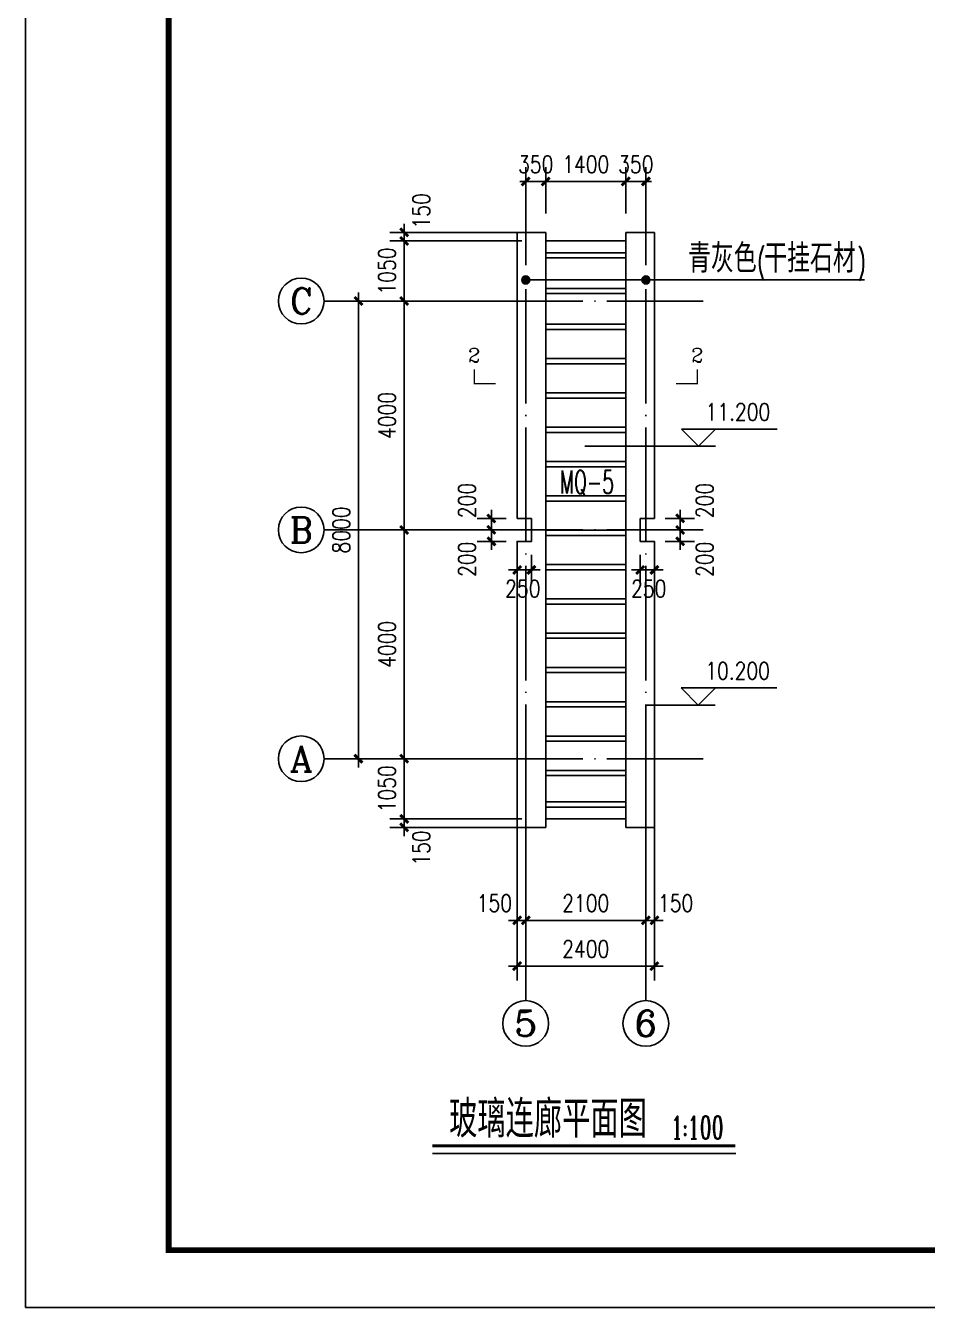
# Model space of a CAD drawing. Extents: x 535358 to 858566, y -185481 to -98609.
# Drawn here: x 649372 to 665134, y -162258 to -139856 of the extents above; entities that cross this region are included whole.
import ezdxf
from ezdxf.enums import TextEntityAlignment as Align

# ---------------------------------------------------------------- set-up
doc = ezdxf.new("R2010")
doc.units = 0
doc.header["$LTSCALE"] = 1000
doc.header["$MEASUREMENT"] = 0
doc.linetypes.add('DOTE', pattern=[2.42, 2, -0.2, 0.02, -0.2])
doc.layers.get('0').update_dxf_attribs({"linetype": 'CONTINUOUS'})
doc.layers.get('DEFPOINTS').update_dxf_attribs({"linetype": 'CONTINUOUS'})
for name, color, linetype in [('AXIS', 3, 'CONTINUOUS'), ('AXIS_TEXT', 3, 'CONTINUOUS'), ('DOTE', 1, 'DOTE'), ('LEVL', 3, 'CONTINUOUS'), ('PUB_DIM', 3, 'CONTINUOUS'), ('PUB_SYMB', 3, 'CONTINUOUS'), ('PUB_SYMB_TEXT', 7, 'CONTINUOUS'), ('PUB_TEXT', 7, 'CONTINUOUS'), ('PUB_TITLE', 4, 'CONTINUOUS'), ('WALL', 151, 'CONTINUOUS'), ('WINDOW', 2, 'CONTINUOUS')]:
    doc.layers.add(name, color=color, linetype=linetype)
doc.styles.add('_COMPLEX', font='COMPLEX', dxfattribs={"width": 0.6125})
doc.styles.add('_HZTXT', font='txt.shx', dxfattribs={"width": 0.8, "bigfont": 'HZTXT.shx'})
doc.styles.add('_OCHINESE', font='simplex.shx', dxfattribs={"bigfont": 'OCHINESE.shx'})
doc.styles.add('_txt', font='txt.shx', dxfattribs={"width": 0.6})
doc.styles.add('COMP', font='COMPLEX.shx', dxfattribs={"bigfont": 'hztxt'})
doc.styles.add('COMPLEX', font='COMPLEX.shx')
doc.styles.add('dim_font', font='SIMPLEX.shx', dxfattribs={"width": 0.8})
doc.dimstyles.new('DIMN', dxfattribs={"dimtxt": 300, "dimasz": 100, "dimexe": 250, "dimexo": 300, "dimgap": 0, "dimtad": 0, "dimdec": 0, "dimzin": 0, "dimdsep": 46, "dimtxsty": 'dim_font', "dimblk": 'ARCHTICK', "dimcen": 0.09, "dimdle": 150, "dimclrt": 7, "dimazin": 0, "dimtfac": 1, "dimtdec": 0, "dimtix": 1, "dimtmove": 2, "dimatfit": 3, "dimldrblk": 'ARCHTICK', "dimfxl": 1, "dimtvp": 1, "dimtolj": 1, "dimtzin": 0, "dimarcsym": 0})

# ---------------------------------------------------------------- blocks, each defined once
blk = doc.blocks.new('_archtick')
at = {"const_width": 0.5}
blk.add_lwpolyline([(-0.7, -0.7), (0.7, 0.7)], dxfattribs=at)
blk = doc.blocks.new('*D931')
at = {"layer": 'AXIS', "color": 0, "lineweight": -2, "transparency": 16777216}
for p, q in [((658113, -154188), (658113, -155744)), ((660213, -154188), (660213, -155744)), ((660363, -155494), (657963, -155494))]:
    blk.add_line(p, q, dxfattribs=at)
at = {"layer": 'DEFPOINTS', "color": 0, "transparency": 16777216}
for p in [(658113, -153888), (660213, -153888), (658113, -155494)]:
    blk.add_point(p, dxfattribs=at)
at = {"layer": 'AXIS', "color": 0, "lineweight": -2, "transparency": 16777216, "xscale": 100, "yscale": 100, "zscale": 100, "rotation": 180}
blk.add_blockref('_archtick', (658113, -155494), dxfattribs=at)
at = {"layer": 'AXIS', "color": 0, "lineweight": -2, "transparency": 16777216, "xscale": 100, "yscale": 100, "zscale": 100}
blk.add_blockref('_archtick', (660213, -155494), dxfattribs=at)
at = {"layer": 'AXIS', "color": 7, "transparency": 16777216, "insert": (659163, -155194), "char_height": 300, "attachment_point": 5, "style": 'dim_font'}
blk.add_mtext('\\A1;2100', dxfattribs=at)
blk = doc.blocks.new('_axiso')
blk.add_circle((0, 0), 0.5)
at = {"layer": 'AXIS_TEXT', "style": 'COMPLEX', "width": 1.041667}
blk.add_attdef('A', text='', height=0.56, dxfattribs=at).set_placement((-0.25, -0.28), (0.25, -0.28), align=Align.FIT)
blk = doc.blocks.new('*D932')
at = {"layer": 'DEFPOINTS', "color": 0, "transparency": 16777216}
for p in [(658463, -142580), (658113, -143442), (658463, -143442)]:
    blk.add_point(p, dxfattribs=at)
at = {"layer": 'PUB_DIM', "color": 0, "lineweight": -2, "transparency": 16777216}
for p, q in [((658113, -143142), (658113, -142330)), ((658463, -143142), (658463, -142330)), ((658113, -142580), (658013, -142580)), ((658113, -142580), (658463, -142580)), ((658463, -142580), (658563, -142580))]:
    blk.add_line(p, q, dxfattribs=at)
at = {"layer": 'PUB_DIM', "color": 0, "lineweight": -2, "transparency": 16777216, "xscale": 100, "yscale": 100, "zscale": 100}
blk.add_blockref('_archtick', (658113, -142580), dxfattribs=at)
at = {"layer": 'PUB_DIM', "color": 0, "lineweight": -2, "transparency": 16777216, "xscale": 100, "yscale": 100, "zscale": 100, "rotation": 180}
blk.add_blockref('_archtick', (658463, -142580), dxfattribs=at)
at = {"layer": 'PUB_DIM', "color": 7, "transparency": 16777216, "insert": (658288, -142280), "char_height": 300, "attachment_point": 5, "style": 'dim_font'}
blk.add_mtext('\\A1;350', dxfattribs=at)
blk = doc.blocks.new('*D933')
at = {"layer": 'DEFPOINTS', "color": 0, "transparency": 16777216}
for p in [(659863, -142580), (658463, -143442), (659863, -143442)]:
    blk.add_point(p, dxfattribs=at)
at = {"layer": 'PUB_DIM', "color": 0, "lineweight": -2, "transparency": 16777216}
for p, q in [((658463, -143142), (658463, -142330)), ((659863, -143142), (659863, -142330)), ((658313, -142580), (660013, -142580))]:
    blk.add_line(p, q, dxfattribs=at)
at = {"layer": 'PUB_DIM', "color": 0, "lineweight": -2, "transparency": 16777216, "xscale": 100, "yscale": 100, "zscale": 100, "rotation": 180}
blk.add_blockref('_archtick', (658463, -142580), dxfattribs=at)
at = {"layer": 'PUB_DIM', "color": 0, "lineweight": -2, "transparency": 16777216, "xscale": 100, "yscale": 100, "zscale": 100}
blk.add_blockref('_archtick', (659863, -142580), dxfattribs=at)
at = {"layer": 'PUB_DIM', "color": 7, "transparency": 16777216, "insert": (659163, -142280), "char_height": 300, "attachment_point": 5, "style": 'dim_font'}
blk.add_mtext('\\A1;1400', dxfattribs=at)
blk = doc.blocks.new('*D934')
at = {"layer": 'DEFPOINTS', "color": 0, "transparency": 16777216}
for p in [(660213, -142580), (659863, -143442), (660213, -143442)]:
    blk.add_point(p, dxfattribs=at)
at = {"layer": 'PUB_DIM', "color": 0, "lineweight": -2, "transparency": 16777216}
for p, q in [((659863, -143142), (659863, -142330)), ((660213, -143142), (660213, -142330)), ((659863, -142580), (659763, -142580)), ((659863, -142580), (660213, -142580)), ((660213, -142580), (660313, -142580))]:
    blk.add_line(p, q, dxfattribs=at)
at = {"layer": 'PUB_DIM', "color": 0, "lineweight": -2, "transparency": 16777216, "xscale": 100, "yscale": 100, "zscale": 100}
blk.add_blockref('_archtick', (659863, -142580), dxfattribs=at)
at = {"layer": 'PUB_DIM', "color": 0, "lineweight": -2, "transparency": 16777216, "xscale": 100, "yscale": 100, "zscale": 100, "rotation": 180}
blk.add_blockref('_archtick', (660213, -142580), dxfattribs=at)
at = {"layer": 'PUB_DIM', "color": 7, "transparency": 16777216, "insert": (660038, -142280), "char_height": 300, "attachment_point": 5, "style": 'dim_font'}
blk.add_mtext('\\A1;350', dxfattribs=at)
blk = doc.blocks.new('*D935')
at = {"layer": 'DEFPOINTS', "color": 0, "transparency": 16777216}
for p in [(657513, -148470), (658074, -148470), (658074, -148670)]:
    blk.add_point(p, dxfattribs=at)
at = {"layer": 'PUB_DIM', "color": 0, "lineweight": -2, "transparency": 16777216}
for p, q in [((657774, -148470), (657263, -148470)), ((657513, -148820), (657513, -148320)), ((657774, -148670), (657263, -148670))]:
    blk.add_line(p, q, dxfattribs=at)
at = {"layer": 'PUB_DIM', "color": 0, "lineweight": -2, "transparency": 16777216, "xscale": 100, "yscale": 100, "zscale": 100}
for p, rotation in [((657513, -148470), 90), ((657513, -148670), 270)]:
    blk.add_blockref('_archtick', p, dxfattribs=dict(at, rotation=rotation))
at = {"layer": 'PUB_DIM', "color": 7, "transparency": 16777216, "insert": (657086, -148157), "char_height": 300, "attachment_point": 5, "rotation": 90, "style": 'dim_font'}
blk.add_mtext('\\A1;200', dxfattribs=at)
blk = doc.blocks.new('*D936')
at = {"layer": 'DEFPOINTS', "color": 0, "transparency": 16777216}
for p in [(658074, -148670), (657513, -148870), (658074, -148870)]:
    blk.add_point(p, dxfattribs=at)
at = {"layer": 'PUB_DIM', "color": 0, "lineweight": -2, "transparency": 16777216}
for p, q in [((657513, -148520), (657513, -149020)), ((657774, -148670), (657263, -148670)), ((657774, -148870), (657263, -148870))]:
    blk.add_line(p, q, dxfattribs=at)
at = {"layer": 'PUB_DIM', "color": 0, "lineweight": -2, "transparency": 16777216, "xscale": 100, "yscale": 100, "zscale": 100}
for p, rotation in [((657513, -148670), 90), ((657513, -148870), 270)]:
    blk.add_blockref('_archtick', p, dxfattribs=dict(at, rotation=rotation))
at = {"layer": 'PUB_DIM', "color": 7, "transparency": 16777216, "insert": (657086, -149183), "char_height": 300, "attachment_point": 5, "rotation": 90, "style": 'dim_font'}
blk.add_mtext('\\A1;200', dxfattribs=at)
blk = doc.blocks.new('*D937')
at = {"layer": 'DEFPOINTS', "color": 0, "transparency": 16777216}
for p in [(660252, -148470), (660813, -148470), (660252, -148670)]:
    blk.add_point(p, dxfattribs=at)
at = {"layer": 'PUB_DIM', "color": 0, "lineweight": -2, "transparency": 16777216}
for p, q in [((660552, -148470), (661063, -148470)), ((660813, -148820), (660813, -148320)), ((660552, -148670), (661063, -148670))]:
    blk.add_line(p, q, dxfattribs=at)
at = {"layer": 'PUB_DIM', "color": 0, "lineweight": -2, "transparency": 16777216, "xscale": 100, "yscale": 100, "zscale": 100}
for p, rotation in [((660813, -148470), 90), ((660813, -148670), 270)]:
    blk.add_blockref('_archtick', p, dxfattribs=dict(at, rotation=rotation))
at = {"layer": 'PUB_DIM', "color": 7, "transparency": 16777216, "insert": (661241, -148157), "char_height": 300, "attachment_point": 5, "rotation": 90, "style": 'dim_font'}
blk.add_mtext('\\A1;200', dxfattribs=at)
blk = doc.blocks.new('*D938')
at = {"layer": 'DEFPOINTS', "color": 0, "transparency": 16777216}
for p in [(660113, -148807), (660363, -148807), (660113, -149369)]:
    blk.add_point(p, dxfattribs=at)
at = {"layer": 'PUB_DIM', "color": 0, "lineweight": -2, "transparency": 16777216}
for p, q in [((660113, -149107), (660113, -149619)), ((660363, -149107), (660363, -149619)), ((660513, -149369), (659963, -149369))]:
    blk.add_line(p, q, dxfattribs=at)
at = {"layer": 'PUB_DIM', "color": 0, "lineweight": -2, "transparency": 16777216, "xscale": 100, "yscale": 100, "zscale": 100, "rotation": 180}
blk.add_blockref('_archtick', (660113, -149369), dxfattribs=at)
at = {"layer": 'PUB_DIM', "color": 0, "lineweight": -2, "transparency": 16777216, "xscale": 100, "yscale": 100, "zscale": 100}
blk.add_blockref('_archtick', (660363, -149369), dxfattribs=at)
at = {"layer": 'PUB_DIM', "color": 7, "transparency": 16777216, "insert": (660264, -149696), "char_height": 300, "attachment_point": 5, "style": 'dim_font'}
blk.add_mtext('\\A1;250', dxfattribs=at)
blk = doc.blocks.new('*D939')
at = {"layer": 'DEFPOINTS', "color": 0, "transparency": 16777216}
for p in [(657963, -148807), (658213, -148807), (658213, -149369)]:
    blk.add_point(p, dxfattribs=at)
at = {"layer": 'PUB_DIM', "color": 0, "lineweight": -2, "transparency": 16777216}
for p, q in [((657963, -149107), (657963, -149619)), ((658213, -149107), (658213, -149619)), ((657813, -149369), (658363, -149369))]:
    blk.add_line(p, q, dxfattribs=at)
at = {"layer": 'PUB_DIM', "color": 0, "lineweight": -2, "transparency": 16777216, "xscale": 100, "yscale": 100, "zscale": 100, "rotation": 180}
blk.add_blockref('_archtick', (657963, -149369), dxfattribs=at)
at = {"layer": 'PUB_DIM', "color": 0, "lineweight": -2, "transparency": 16777216, "xscale": 100, "yscale": 100, "zscale": 100}
blk.add_blockref('_archtick', (658213, -149369), dxfattribs=at)
at = {"layer": 'PUB_DIM', "color": 7, "transparency": 16777216, "insert": (658062, -149696), "char_height": 300, "attachment_point": 5, "style": 'dim_font'}
blk.add_mtext('\\A1;250', dxfattribs=at)
blk = doc.blocks.new('*D940')
at = {"layer": 'DEFPOINTS', "color": 0, "transparency": 16777216}
for p in [(660252, -148670), (660252, -148870), (660813, -148870)]:
    blk.add_point(p, dxfattribs=at)
at = {"layer": 'PUB_DIM', "color": 0, "lineweight": -2, "transparency": 16777216}
for p, q in [((660813, -148520), (660813, -149020)), ((660552, -148670), (661063, -148670)), ((660552, -148870), (661063, -148870))]:
    blk.add_line(p, q, dxfattribs=at)
at = {"layer": 'PUB_DIM', "color": 0, "lineweight": -2, "transparency": 16777216, "xscale": 100, "yscale": 100, "zscale": 100}
for p, rotation in [((660813, -148670), 90), ((660813, -148870), 270)]:
    blk.add_blockref('_archtick', p, dxfattribs=dict(at, rotation=rotation))
at = {"layer": 'PUB_DIM', "color": 7, "transparency": 16777216, "insert": (661241, -149183), "char_height": 300, "attachment_point": 5, "rotation": 90, "style": 'dim_font'}
blk.add_mtext('\\A1;200', dxfattribs=at)
blk = doc.blocks.new('*D941')
at = {"layer": 'AXIS', "color": 0, "lineweight": -2, "transparency": 16777216}
for p, q in [((660213, -154188), (660213, -155744)), ((660363, -154188), (660363, -155744)), ((660513, -155494), (660063, -155494))]:
    blk.add_line(p, q, dxfattribs=at)
at = {"layer": 'DEFPOINTS', "color": 0, "transparency": 16777216}
for p in [(660213, -153888), (660363, -153888), (660213, -155494)]:
    blk.add_point(p, dxfattribs=at)
at = {"layer": 'AXIS', "color": 0, "lineweight": -2, "transparency": 16777216, "xscale": 100, "yscale": 100, "zscale": 100, "rotation": 180}
blk.add_blockref('_archtick', (660213, -155494), dxfattribs=at)
at = {"layer": 'AXIS', "color": 0, "lineweight": -2, "transparency": 16777216, "xscale": 100, "yscale": 100, "zscale": 100}
blk.add_blockref('_archtick', (660363, -155494), dxfattribs=at)
at = {"layer": 'AXIS', "color": 7, "transparency": 16777216, "insert": (660734, -155194), "char_height": 300, "attachment_point": 5, "style": 'dim_font'}
blk.add_mtext('\\A1;150', dxfattribs=at)
blk = doc.blocks.new('*D942')
at = {"layer": 'AXIS', "color": 0, "lineweight": -2, "transparency": 16777216}
for p, q in [((657963, -154188), (657963, -155744)), ((658113, -154188), (658113, -155744)), ((657813, -155494), (658263, -155494))]:
    blk.add_line(p, q, dxfattribs=at)
at = {"layer": 'DEFPOINTS', "color": 0, "transparency": 16777216}
for p in [(657963, -153888), (658113, -153888), (658113, -155494)]:
    blk.add_point(p, dxfattribs=at)
at = {"layer": 'AXIS', "color": 0, "lineweight": -2, "transparency": 16777216, "xscale": 100, "yscale": 100, "zscale": 100, "rotation": 180}
blk.add_blockref('_archtick', (657963, -155494), dxfattribs=at)
at = {"layer": 'AXIS', "color": 0, "lineweight": -2, "transparency": 16777216, "xscale": 100, "yscale": 100, "zscale": 100}
blk.add_blockref('_archtick', (658113, -155494), dxfattribs=at)
at = {"layer": 'AXIS', "color": 7, "transparency": 16777216, "insert": (657566, -155194), "char_height": 300, "attachment_point": 5, "style": 'dim_font'}
blk.add_mtext('\\A1;150', dxfattribs=at)
blk = doc.blocks.new('*D943')
at = {"layer": 'AXIS', "color": 0, "lineweight": -2, "transparency": 16777216}
for p, q in [((657963, -153194), (657963, -156544)), ((660363, -153194), (660363, -156544)), ((660513, -156294), (657813, -156294))]:
    blk.add_line(p, q, dxfattribs=at)
at = {"layer": 'DEFPOINTS', "color": 0, "transparency": 16777216}
for p in [(657963, -152894), (660363, -152894), (657963, -156294)]:
    blk.add_point(p, dxfattribs=at)
at = {"layer": 'AXIS', "color": 0, "lineweight": -2, "transparency": 16777216, "xscale": 100, "yscale": 100, "zscale": 100, "rotation": 180}
blk.add_blockref('_archtick', (657963, -156294), dxfattribs=at)
at = {"layer": 'AXIS', "color": 0, "lineweight": -2, "transparency": 16777216, "xscale": 100, "yscale": 100, "zscale": 100}
blk.add_blockref('_archtick', (660363, -156294), dxfattribs=at)
at = {"layer": 'AXIS', "color": 7, "transparency": 16777216, "insert": (659163, -155994), "char_height": 300, "attachment_point": 5, "style": 'dim_font'}
blk.add_mtext('\\A1;2400', dxfattribs=at)
blk = doc.blocks.new('*D944')
at = {"layer": 'AXIS', "color": 0, "lineweight": -2, "transparency": 16777216}
for p, q in [((658044, -144670), (655739, -144670)), ((655989, -144520), (655989, -148820)), ((658044, -148670), (655739, -148670))]:
    blk.add_line(p, q, dxfattribs=at)
at = {"layer": 'DEFPOINTS', "color": 0, "transparency": 16777216}
for p in [(658344, -144670), (655989, -148670), (658344, -148670)]:
    blk.add_point(p, dxfattribs=at)
at = {"layer": 'AXIS', "color": 0, "lineweight": -2, "transparency": 16777216, "xscale": 100, "yscale": 100, "zscale": 100}
for p, rotation in [((655989, -144670), 90), ((655989, -148670), 270)]:
    blk.add_blockref('_archtick', p, dxfattribs=dict(at, rotation=rotation))
at = {"layer": 'AXIS', "color": 7, "transparency": 16777216, "insert": (655689, -146670), "char_height": 300, "attachment_point": 5, "rotation": 90, "style": 'dim_font'}
blk.add_mtext('\\A1;4000', dxfattribs=at)
blk = doc.blocks.new('*D945')
at = {"layer": 'AXIS', "color": 0, "lineweight": -2, "transparency": 16777216}
for p, q in [((655989, -148520), (655989, -152820)), ((658044, -148670), (655739, -148670)), ((658044, -152670), (655739, -152670))]:
    blk.add_line(p, q, dxfattribs=at)
at = {"layer": 'DEFPOINTS', "color": 0, "transparency": 16777216}
for p in [(658344, -148670), (655989, -152670), (658344, -152670)]:
    blk.add_point(p, dxfattribs=at)
at = {"layer": 'AXIS', "color": 0, "lineweight": -2, "transparency": 16777216, "xscale": 100, "yscale": 100, "zscale": 100}
for p, rotation in [((655989, -148670), 90), ((655989, -152670), 270)]:
    blk.add_blockref('_archtick', p, dxfattribs=dict(at, rotation=rotation))
at = {"layer": 'AXIS', "color": 7, "transparency": 16777216, "insert": (655689, -150670), "char_height": 300, "attachment_point": 5, "rotation": 90, "style": 'dim_font'}
blk.add_mtext('\\A1;4000', dxfattribs=at)
blk = doc.blocks.new('*D946')
at = {"layer": 'AXIS', "color": 0, "lineweight": -2, "transparency": 16777216}
for p, q in [((658044, -144670), (654939, -144670)), ((655189, -144520), (655189, -152820)), ((658044, -152670), (654939, -152670))]:
    blk.add_line(p, q, dxfattribs=at)
at = {"layer": 'DEFPOINTS', "color": 0, "transparency": 16777216}
for p in [(658344, -144670), (655189, -152670), (658344, -152670)]:
    blk.add_point(p, dxfattribs=at)
at = {"layer": 'AXIS', "color": 0, "lineweight": -2, "transparency": 16777216, "xscale": 100, "yscale": 100, "zscale": 100}
for p, rotation in [((655189, -144670), 90), ((655189, -152670), 270)]:
    blk.add_blockref('_archtick', p, dxfattribs=dict(at, rotation=rotation))
at = {"layer": 'AXIS', "color": 7, "transparency": 16777216, "insert": (654889, -148670), "char_height": 300, "attachment_point": 5, "rotation": 90, "style": 'dim_font'}
blk.add_mtext('\\A1;8000', dxfattribs=at)
blk = doc.blocks.new('*D947')
at = {"layer": 'AXIS', "color": 0, "lineweight": -2, "transparency": 16777216}
for p, q in [((655989, -152520), (655989, -153870)), ((658044, -152670), (655739, -152670)), ((658044, -153720), (655739, -153720))]:
    blk.add_line(p, q, dxfattribs=at)
at = {"layer": 'DEFPOINTS', "color": 0, "transparency": 16777216}
for p in [(658344, -152670), (655989, -153720), (658344, -153720)]:
    blk.add_point(p, dxfattribs=at)
at = {"layer": 'AXIS', "color": 0, "lineweight": -2, "transparency": 16777216, "xscale": 100, "yscale": 100, "zscale": 100}
for p, rotation in [((655989, -152670), 90), ((655989, -153720), 270)]:
    blk.add_blockref('_archtick', p, dxfattribs=dict(at, rotation=rotation))
at = {"layer": 'AXIS', "color": 7, "transparency": 16777216, "insert": (655689, -153195), "char_height": 300, "attachment_point": 5, "rotation": 90, "style": 'dim_font'}
blk.add_mtext('\\A1;1050', dxfattribs=at)
blk = doc.blocks.new('*D948')
at = {"layer": 'AXIS', "color": 0, "lineweight": -2, "transparency": 16777216}
for p, q in [((655989, -143470), (655989, -144820)), ((658044, -143620), (655739, -143620)), ((658044, -144670), (655739, -144670))]:
    blk.add_line(p, q, dxfattribs=at)
at = {"layer": 'DEFPOINTS', "color": 0, "transparency": 16777216}
for p in [(658344, -143620), (655989, -144670), (658344, -144670)]:
    blk.add_point(p, dxfattribs=at)
at = {"layer": 'AXIS', "color": 0, "lineweight": -2, "transparency": 16777216, "xscale": 100, "yscale": 100, "zscale": 100}
for p, rotation in [((655989, -143620), 90), ((655989, -144670), 270)]:
    blk.add_blockref('_archtick', p, dxfattribs=dict(at, rotation=rotation))
at = {"layer": 'AXIS', "color": 7, "transparency": 16777216, "insert": (655689, -144145), "char_height": 300, "attachment_point": 5, "rotation": 90, "style": 'dim_font'}
blk.add_mtext('\\A1;1050', dxfattribs=at)
blk = doc.blocks.new('*D949')
at = {"layer": 'AXIS', "color": 0, "lineweight": -2, "transparency": 16777216}
for p, q in [((655989, -153570), (655989, -154020)), ((658044, -153720), (655739, -153720)), ((658044, -153870), (655739, -153870))]:
    blk.add_line(p, q, dxfattribs=at)
at = {"layer": 'DEFPOINTS', "color": 0, "transparency": 16777216}
for p in [(655989, -153870), (658344, -153720), (658344, -153870)]:
    blk.add_point(p, dxfattribs=at)
at = {"layer": 'AXIS', "color": 0, "lineweight": -2, "transparency": 16777216, "xscale": 100, "yscale": 100, "zscale": 100}
for p, rotation in [((655989, -153720), 90), ((655989, -153870), 270)]:
    blk.add_blockref('_archtick', p, dxfattribs=dict(at, rotation=rotation))
at = {"layer": 'AXIS', "color": 7, "transparency": 16777216, "insert": (656289, -154231), "char_height": 300, "attachment_point": 5, "rotation": 90, "style": 'dim_font'}
blk.add_mtext('\\A1;150', dxfattribs=at)
blk = doc.blocks.new('*D950')
at = {"layer": 'AXIS', "color": 0, "lineweight": -2, "transparency": 16777216}
for p, q in [((655989, -143320), (655989, -143770)), ((658044, -143470), (655739, -143470)), ((658044, -143620), (655739, -143620))]:
    blk.add_line(p, q, dxfattribs=at)
at = {"layer": 'DEFPOINTS', "color": 0, "transparency": 16777216}
for p in [(658344, -143470), (655989, -143620), (658344, -143620)]:
    blk.add_point(p, dxfattribs=at)
at = {"layer": 'AXIS', "color": 0, "lineweight": -2, "transparency": 16777216, "xscale": 100, "yscale": 100, "zscale": 100}
for p, rotation in [((655989, -143470), 90), ((655989, -143620), 270)]:
    blk.add_blockref('_archtick', p, dxfattribs=dict(at, rotation=rotation))
at = {"layer": 'AXIS', "color": 7, "transparency": 16777216, "insert": (656289, -143094), "char_height": 300, "attachment_point": 5, "rotation": 90, "style": 'dim_font'}
blk.add_mtext('\\A1;150', dxfattribs=at)
blk = doc.blocks.new('_section')
at = {"const_width": 0.1}
blk.add_lwpolyline([(1, 0), (0, 0), (0, 1.5)], dxfattribs=at)
at = {"layer": 'PUB_SYMB_TEXT', "style": 'COMP'}
blk.add_attdef('A', text='', height=1, dxfattribs=at).set_placement((2, 0), align=Align.MIDDLE)

msp = doc.modelspace()

# ---------------------------------------------------------------- hatches: boundary and pattern name
h = msp.add_hatch(color=3)
h.paths.add_polyline_path([(658113.1, -144231.8, 0.4142136), (658043.1, -144301.8, 0.4142136), (658113.1, -144371.8)])
h.paths.add_polyline_path([(658113.1, -144231.8), (658113.1, -144301.8), (658183.1, -144301.8, 0.4142136)])
h.paths.add_polyline_path([(658183.1, -144301.8), (658113.1, -144301.8), (658113.1, -144371.8, 0.4142136)])
h = msp.add_hatch(color=3)
h.paths.add_polyline_path([(658113.1, -144231.8, -0.4142136), (658183.1, -144301.8, -0.4142136), (658113.1, -144371.8)])
h.paths.add_polyline_path([(658113.1, -144231.8), (658113.1, -144301.8), (658043.1, -144301.8, -0.4142136)])
h.paths.add_polyline_path([(658043.1, -144301.8), (658113.1, -144301.8), (658113.1, -144371.8, -0.4142136)])
h = msp.add_hatch(color=3)
h.paths.add_polyline_path([(660213.1, -144231.8, 0.4142136), (660143.1, -144301.8, 0.4142136), (660213.1, -144371.8)])
h.paths.add_polyline_path([(660213.1, -144231.8), (660213.1, -144301.8), (660283.1, -144301.8, 0.4142136)])
h.paths.add_polyline_path([(660283.1, -144301.8), (660213.1, -144301.8), (660213.1, -144371.8, 0.4142136)])
h = msp.add_hatch(color=3)
h.paths.add_polyline_path([(660213.1, -144231.8, -0.4142136), (660283.1, -144301.8, -0.4142136), (660213.1, -144371.8)])
h.paths.add_polyline_path([(660213.1, -144231.8), (660213.1, -144301.8), (660143.1, -144301.8, -0.4142136)])
h.paths.add_polyline_path([(660143.1, -144301.8), (660213.1, -144301.8), (660213.1, -144371.8, -0.4142136)])

# ---------------------------------------------------------------- linework, layer by layer
at = {"color": 3}
for centre in [(658113.1, -144301.8), (660213.1, -144301.8)]:
    msp.add_circle(centre, 70, dxfattribs=at)
at = {"layer": 'AXIS'}
for p, q in [((654589, -144669.9), (658343.9, -144669.9)), ((654589, -148669.9), (658343.9, -148669.9)), ((654589, -152669.9), (658343.9, -152669.9)), ((658113.1, -156897.1), (658113.1, -152897.1)), ((660213.1, -156897.1), (660213.1, -152897.1)), ((658113.1, -155614.6), (658113.1, -153633.9)), ((660213.1, -155614.6), (660213.1, -153633.9))]:
    msp.add_line(p, q, dxfattribs=at)
at = {"layer": 'DOTE'}
for p, q in [((658113.1, -153719.9), (658113.1, -142386.6)), ((660213.1, -153719.9), (660213.1, -142386.6)), ((657113.1, -144669.9), (661213.1, -144669.9)), ((657113.1, -148669.9), (661213.1, -148669.9)), ((657113.1, -152669.9), (661213.1, -152669.9))]:
    msp.add_line(p, q, dxfattribs=at)
at = {"layer": 'LEVL'}
for p, q in [((661133.5, -147207.9), (660833.5, -146907.9)), ((660833.5, -146907.9), (661433.5, -146907.9)), ((661433.5, -146907.9), (661133.5, -147207.9)), ((661133.5, -146907.9), (662510.6, -146907.9)), ((661128, -151732.1), (660828, -151432.1)), ((660828, -151432.1), (661428, -151432.1)), ((661428, -151432.1), (661128, -151732.1)), ((661128, -151432.1), (662505.1, -151432.1))]:
    msp.add_line(p, q, dxfattribs=at)
for points in [[(658113.1, -144301.8), (664034.1, -144301.8)], [(659146.1, -147207.9), (661429.6, -147207.9)], [(660213.1, -151732.1), (661423.6, -151732.1)]]:
    msp.add_lwpolyline(points, dxfattribs=at)
at = {"layer": 'PUB_TEXT', "const_width": 50}
msp.add_lwpolyline([(656481.2, -159434.9), (661774.5, -159434.9)], dxfattribs=at)
at = {"layer": 'PUB_TEXT'}
msp.add_lwpolyline([(656481.2, -159571.7), (661785.6, -159571.7)], dxfattribs=at)
at = {"layer": 'PUB_TITLE'}
msp.add_lwpolyline([(649371.5, -162258.4), (649371.5, -120258.4), (708771.5, -120258.4), (708771.5, -162258.4)], close=True, dxfattribs=at)
at = {"layer": 'PUB_TITLE', "const_width": 100}
msp.add_lwpolyline([(651871.5, -161258.4), (707771.5, -161258.4), (707771.5, -121258.4), (651871.5, -121258.4)], close=True, dxfattribs=at)
at = {"layer": 'WALL'}
for p, q in [((657963.1, -143469.9), (657963.1, -148469.9)), ((658463.1, -143469.9), (658463.1, -153869.9)), ((659863.1, -143469.9), (659863.1, -153869.9)), ((660363.1, -143469.9), (660363.1, -148469.9)), ((658213.1, -148469.9), (658213.1, -148869.9)), ((660113.1, -148469.9), (660113.1, -148869.9)), ((660113.1, -148469.9), (660113.1, -148869.9)), ((657963.1, -148869.9), (657963.1, -153869.9)), ((660363.1, -148869.9), (660363.1, -153869.9))]:
    msp.add_line(p, q, dxfattribs=at)
for points in [[(657963.1, -143469.9), (658463.1, -143469.9)], [(659863.1, -143469.9), (660363.1, -143469.9)], [(657963.1, -148469.9), (657963.1, -148469.9), (658213.1, -148469.9)], [(660363.1, -148469.9), (660363.1, -148469.9), (660113.1, -148469.9)], [(657963.1, -148869.9), (657963.1, -148869.9), (658213.1, -148869.9)], [(660363.1, -148869.9), (660363.1, -148869.9), (660113.1, -148869.9)], [(658463.1, -153869.9), (657963.1, -153869.9)], [(659863.1, -153869.9), (660363.1, -153869.9)]]:
    msp.add_lwpolyline(points, dxfattribs=at)
msp.add_lwpolyline([(657963.1, -148269.9), (657963.1, -148269.9)], close=True, dxfattribs=at)
at = {"layer": 'WINDOW'}
for points in [[(658463.1, -143619.9), (659863.1, -143619.9), (659863.1, -153719.9), (658463.1, -153719.9), (658463.1, -143619.9)], [(659863.1, -143824.9), (658463.1, -143824.9)], [(659863.1, -143914.9), (658463.1, -143914.9)], [(659863.1, -144449.9), (658463.1, -144449.9)], [(659863.1, -144539.9), (658463.1, -144539.9)], [(659863.1, -145074.9), (658463.1, -145074.9)], [(659863.1, -145164.9), (658463.1, -145164.9)], [(659863.1, -145674.9), (658463.1, -145674.9)], [(659863.1, -145764.9), (658463.1, -145764.9)], [(659863.1, -146274.9), (658463.1, -146274.9)], [(659863.1, -146364.9), (658463.1, -146364.9)], [(659863.1, -146874.9), (658463.1, -146874.9)], [(659863.1, -146964.9), (658463.1, -146964.9)], [(659863.1, -147474.9), (658463.1, -147474.9)], [(659863.1, -147564.9), (658463.1, -147564.9)], [(659863.1, -148074.9), (658463.1, -148074.9)], [(659863.1, -148164.9), (658463.1, -148164.9)], [(659863.1, -148674.9), (658463.1, -148674.9)], [(659863.1, -148764.9), (658463.1, -148764.9)], [(659863.1, -149274.9), (658463.1, -149274.9)], [(659863.1, -149364.9), (658463.1, -149364.9)], [(659863.1, -149874.9), (658463.1, -149874.9)], [(659863.1, -149964.9), (658463.1, -149964.9)], [(659863.1, -150474.9), (658463.1, -150474.9)], [(659863.1, -150564.9), (658463.1, -150564.9)], [(659863.1, -151074.9), (658463.1, -151074.9)], [(659863.1, -151164.9), (658463.1, -151164.9)], [(659863.1, -151674.9), (658463.1, -151674.9)], [(659863.1, -151764.9), (658463.1, -151764.9)], [(659863.1, -152274.9), (658463.1, -152274.9)], [(659863.1, -152364.9), (658463.1, -152364.9)], [(659863.1, -152874.9), (658463.1, -152874.9)], [(659863.1, -152964.9), (658463.1, -152964.9)], [(659863.1, -153424.9), (658463.1, -153424.9)], [(659863.1, -153514.9), (658463.1, -153514.9)]]:
    msp.add_lwpolyline(points, dxfattribs=at)

# ---------------------------------------------------------------- block references
at = {"layer": 'AXIS'}
ref = msp.add_blockref('_axiso', (654189, -144669.9), dxfattribs=dict(at, xscale=800, yscale=800, zscale=800))
ref.add_attrib('A', 'C', dxfattribs={"layer": 'AXIS_TEXT', "height": 448, "style": 'COMPLEX', "width": 1.25}).set_placement((653989, -144893.9), (654389, -144893.9), align=Align.FIT)
ref = msp.add_blockref('_axiso', (654189, -148669.9), dxfattribs=dict(at, xscale=800, yscale=800, zscale=800))
ref.add_attrib('A', 'B', dxfattribs={"layer": 'AXIS_TEXT', "height": 448, "style": 'COMPLEX', "width": 1.102941}).set_placement((653989, -148893.9), (654389, -148893.9), align=Align.FIT)
at = {"layer": 'AXIS', "xscale": 800, "yscale": 800, "zscale": 800}
msp.add_blockref('_axiso', (654189, -152669.9), dxfattribs=at).add_auto_attribs({'A': 'A'})
at = {"layer": 'AXIS'}
ref = msp.add_blockref('_axiso', (658113.1, -157296), dxfattribs=dict(at, xscale=800, yscale=800, zscale=800))
ref.add_attrib('A', '5', dxfattribs={"layer": 'AXIS_TEXT', "height": 448, "style": 'COMPLEX', "width": 1.339286}).set_placement((657913.1, -157520), (658313.1, -157520), align=Align.FIT)
ref = msp.add_blockref('_axiso', (660213.1, -157296), dxfattribs=dict(at, xscale=800, yscale=800, zscale=800))
ref.add_attrib('A', '6', dxfattribs={"layer": 'AXIS_TEXT', "height": 448, "style": 'COMPLEX', "width": 1.339286}).set_placement((660013.1, -157520), (660413.1, -157520), align=Align.FIT)
at = {"layer": 'PUB_SYMB'}
ref = msp.add_blockref('_section', (657213.5, -146115.5), dxfattribs=dict(at, xscale=-250, yscale=250, zscale=250, rotation=270))
ref.add_attrib('A', '2', dxfattribs={"layer": 'PUB_SYMB_TEXT', "height": 250, "style": 'COMP'}).set_placement((657213.5, -145615.5), align=Align.MIDDLE)
ref = msp.add_blockref('_section', (661112.6, -146115.5), dxfattribs=dict(at, xscale=250, yscale=250, zscale=250, rotation=90))
ref.add_attrib('A', '2', dxfattribs={"layer": 'PUB_SYMB_TEXT', "height": 250, "style": 'COMP'}).set_placement((661112.6, -145615.5), align=Align.MIDDLE)

# ---------------------------------------------------------------- texts
at = {"layer": 'LEVL', "color": 7, "char_height": 300, "attachment_point": 5, "style": 'dim_font'}
for s, insert in [('11.200', (661822.1, -146607.9)), ('10.200', (661816.6, -151132.1))]:
    msp.add_mtext(s, dxfattribs=dict(at, insert=insert))
at = {"layer": 'PUB_TEXT'}
for s, height, style, width, p in [('青灰色', 500, '_HZTXT', 0.8, (660950.4, -144173.1)), ('(', 400, '_txt', 0.6, (662160.1, -144173.1)), ('干挂石材', 500, '_HZTXT', 0.8, (662282.6, -144173.1)), (')', 400, '_txt', 0.6, (663911.9, -144180.7)), ('MQ-5', 400, '_txt', 0.6, (658710.5, -148032.3)), ('玻璃连廊平面图', 650, '_OCHINESE', 0.8, (656773.8, -159291.5)), ('1:100', 400, '_COMPLEX', 0.6125, (660648.8, -159314.5, -2354.2))]:
    msp.add_text(s, height=height, dxfattribs=dict(at, style=style, width=width)).set_placement(p)

# ---------------------------------------------------------------- dimensions: what is measured, and where the dimension line sits
at = {"layer": 'AXIS'}
for base, p1, p2, angle, picture, middle in [((655989, -143619.9), (658343.9, -143469.9), (658343.9, -143619.9), 270, '*D950', (656289, -143094.2)), ((655989, -153869.9), (658343.9, -153719.9), (658343.9, -153869.9), 270, '*D949', (656289, -154231.3)), ((660213.1, -155494.2), (660363.1, -153888.2), (660213.1, -153888.2), 180, '*D941', (660734, -155194.2))]:
    dim = msp.add_linear_dim(base=base, p1=p1, p2=p2, angle=angle, dimstyle='DIMN', dxfattribs=at)
    dim.commit()
    dim.dimension.update_dxf_attribs({"geometry": picture, "text_midpoint": middle, "dimtype": 160})
for base, p1, p2, angle, picture, middle in [((655989, -144669.9), (658343.9, -143619.9), (658343.9, -144669.9), 270, '*D948', (655689, -144144.9)), ((655189, -152669.9), (658343.9, -144669.9), (658343.9, -152669.9), 270, '*D946', (654889, -148669.9)), ((655989, -148669.9), (658343.9, -144669.9), (658343.9, -148669.9), 270, '*D944', (655689, -146669.9)), ((655989, -152669.9), (658343.9, -148669.9), (658343.9, -152669.9), 270, '*D945', (655689, -150669.9)), ((655989, -153719.9), (658343.9, -152669.9), (658343.9, -153719.9), 270, '*D947', (655689, -153194.9)), ((657963.1, -156294.2), (660363.1, -152894.2), (657963.1, -152894.2), 180, '*D943', (659163.1, -155994.2)), ((658113.1, -155494.2), (660213.1, -153888.2), (658113.1, -153888.2), 180, '*D931', (659163.1, -155194.2))]:
    dim = msp.add_linear_dim(base=base, p1=p1, p2=p2, angle=angle, dimstyle='DIMN', dxfattribs=at)
    dim.commit()
    dim.dimension.update_dxf_attribs({"geometry": picture, "text_midpoint": middle})
dim = msp.add_linear_dim(base=(658113.1, -155494.2), p1=(657963.1, -153888.2), p2=(658113.1, -153888.2), dimstyle='DIMN', dxfattribs=at)
dim.commit()
dim.dimension.update_dxf_attribs({"geometry": '*D942', "text_midpoint": (657565.7, -155194.2), "dimtype": 160})
at = {"layer": 'PUB_DIM', "color": 30}
for base, p1, p2, picture, middle in [((658463.1, -142580), (658113.1, -143441.5), (658463.1, -143441.5), '*D932', (658288.1, -142280)), ((659863.1, -142580), (658463.1, -143441.5), (659863.1, -143441.5), '*D933', (659163.1, -142280)), ((660213.1, -142580), (659863.1, -143441.5), (660213.1, -143441.5), '*D934', (660038.1, -142280))]:
    dim = msp.add_linear_dim(base=base, p1=p1, p2=p2, dimstyle='DIMN', dxfattribs=at)
    dim.commit()
    dim.dimension.update_dxf_attribs({"geometry": picture, "text_midpoint": middle})
for base, p1, p2, angle, picture, middle in [((657512.7, -148469.9), (658074.2, -148669.9), (658074.2, -148469.9), 90, '*D935', (657085.6, -148157)), ((660813.5, -148469.9), (660251.9, -148669.9), (660251.9, -148469.9), 90, '*D937', (661240.6, -148157)), ((657512.7, -148869.9), (658074.2, -148669.9), (658074.2, -148869.9), 270, '*D936', (657085.6, -149182.7)), ((660813.5, -148869.9), (660251.9, -148669.9), (660251.9, -148869.9), 270, '*D940', (661240.6, -149182.7)), ((660113.1, -149368.8), (660363.1, -148807.3), (660113.1, -148807.3), 180, '*D938', (660264.2, -149695.9))]:
    dim = msp.add_linear_dim(base=base, p1=p1, p2=p2, angle=angle, dimstyle='DIMN', dxfattribs=at)
    dim.commit()
    dim.dimension.update_dxf_attribs({"geometry": picture, "text_midpoint": middle, "dimtype": 160})
dim = msp.add_linear_dim(base=(658213.1, -149368.8), p1=(657963.1, -148807.3), p2=(658213.1, -148807.3), dimstyle='DIMN', dxfattribs=at)
dim.commit()
dim.dimension.update_dxf_attribs({"geometry": '*D939', "text_midpoint": (658062, -149695.9), "dimtype": 160})

doc.saveas('drawing.dxf')
